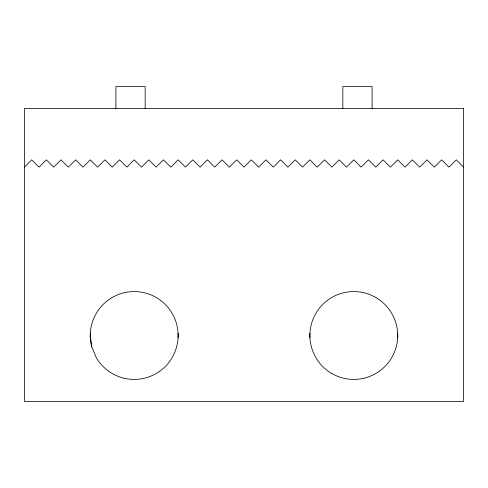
<?xml version="1.0" encoding="UTF-8"?>
<svg xmlns="http://www.w3.org/2000/svg" width="488" height="488" viewBox="0 0 488 488"><rect width="100%" height="100%" fill="white"/><g stroke="black" fill="none" stroke-linecap="round" stroke-linejoin="round"><path stroke-width="0.73" d="M24.4 167.14L31.72 159.82L39.04 167.14L46.36 159.82L53.68 167.14L61 159.82L68.32 167.14L75.64 159.82L82.96 167.14L90.28 159.82L97.6 167.14L104.92 159.82L112.24 167.14L119.56 159.82L126.88 167.14L134.2 159.82L141.52 167.14L148.84 159.82L156.16 167.14L163.48 159.82L170.8 167.14L178.12 159.82L185.44 167.14L192.76 159.82L200.08 167.14L207.4 159.82L214.72 167.14L222.04 159.82L229.36 167.14L236.68 159.82L244 167.14L251.32 159.82L258.64 167.14L265.96 159.82L273.28 167.14L280.6 159.82L287.92 167.14L295.24 159.82L302.56 167.14L309.88 159.82L317.2 167.14L324.52 159.82L331.84 167.14L339.16 159.82L346.48 167.14L353.8 159.82L361.12 167.14L368.44 159.82L375.76 167.14L383.08 159.82L390.4 167.14L397.72 159.82L405.04 167.14L412.36 159.82L419.68 167.14L427 159.82L434.32 167.14L441.64 159.82L448.96 167.14L456.28 159.82L463.6 167.14M91.774 346.864L96.166 357.46A43.92 43.92 0 0 0 170.178 360.693A43.92 43.92 0 0 0 141.825 292.245A43.92 43.92 0 0 0 91.774 346.864L90.28 335.5M397.72 333.225L397.72 337.775M372.1 108.58L372.1 86.62L342.82 86.62L342.82 108.58M309.88 333.225L309.88 337.775M178.12 333.225L178.12 337.775M145.18 108.58L145.18 86.62L115.9 86.62L115.9 108.58M90.28 333.225L90.28 337.775M463.6 108.58L24.4 108.58L24.4 401.38L463.6 401.38L463.6 108.58M331.84 373.534A43.92 43.92 0 0 0 397.72 335.5A43.92 43.92 0 0 0 331.84 297.466A43.92 43.92 0 0 0 331.84 373.534"/></g></svg>
